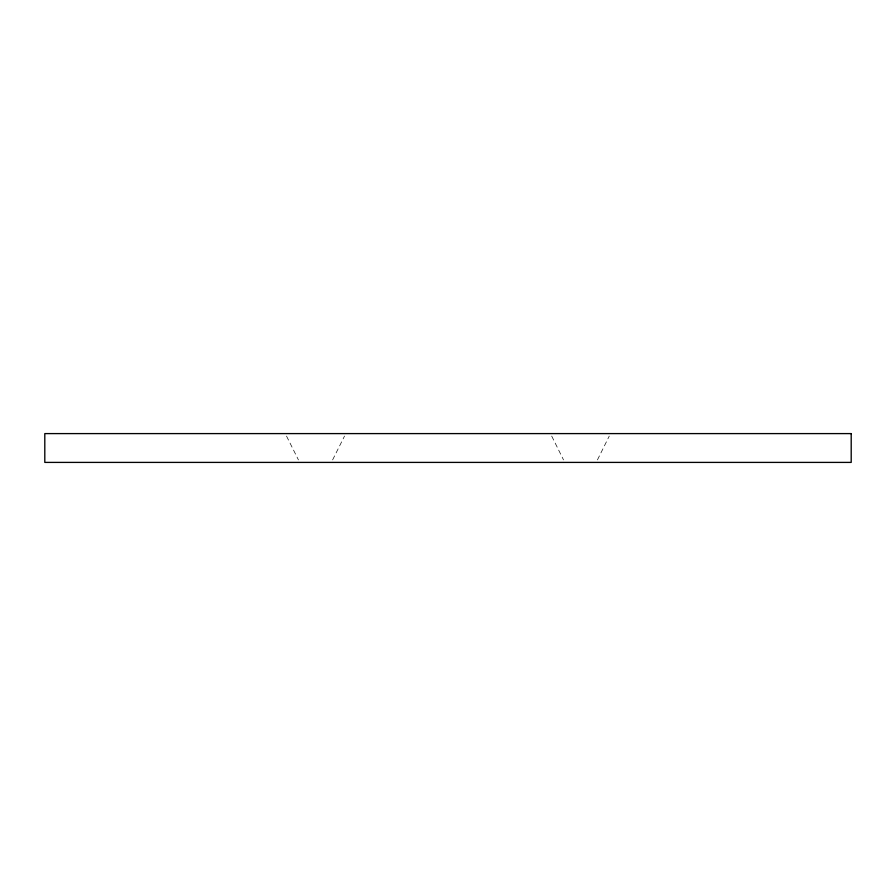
<?xml version="1.0" encoding="UTF-8"?>
<svg xmlns="http://www.w3.org/2000/svg" width="896" height="896" viewBox="0 0 896 896"><rect width="100%" height="100%" fill="white"/><g stroke="black" fill="none" stroke-linecap="round" stroke-linejoin="round"><path stroke-width="0.67" stroke-dasharray="4.48 3.36" d="M597.442 459.894L609.246 436.106M332.618 459.894L344.512 436.106M286.53 436.106L298.424 459.894M551.712 436.106L563.517 459.894"/><path stroke-width="1.34" d="M851.2 433.597L44.8 433.597L44.8 462.403L851.2 462.403L851.2 433.597"/></g></svg>
